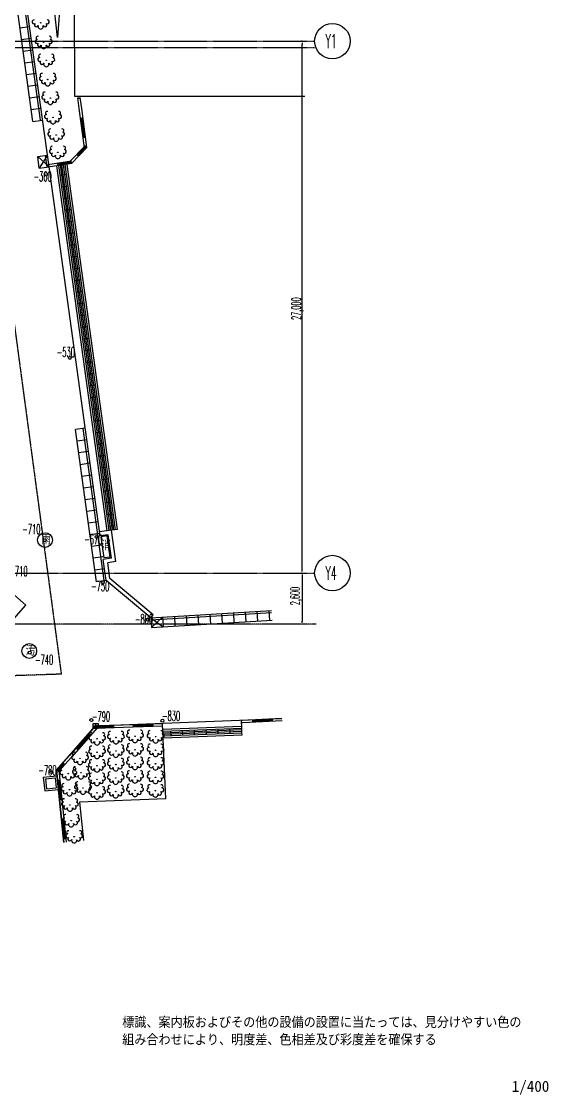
# Model space of a CAD drawing. Header units: millimetres. Extents: x 3721 to 423725, y 3529 to 115772.
# Drawn here: x 90598 to 117336, y 5334 to 59811 of the extents above; entities that cross this region are included whole.
import ezdxf
from ezdxf.enums import TextEntityAlignment as Align

# ---------------------------------------------------------------- set-up
doc = ezdxf.new("R2010")
doc.units = ezdxf.units.MM
doc.header["$LTSCALE"] = 0.2
doc.linetypes.add('CENTER', pattern=[50.8, 31.75, -6.35, 6.35, -6.35])
for name, color, linetype in [('0-1', 7, 'Continuous'), ('92 設備記述', 3, 'Continuous'), ('枠内記述', 3, 'Continuous')]:
    doc.layers.add(name, color=color, linetype=linetype)
doc.layers.add('A_通芯', color=8, linetype='Continuous', plot=False)
doc.layers.add('改修記述', color=1, linetype='Continuous', lineweight=9, true_color=0xff0000)
doc.styles.get("Standard").update_dxf_attribs({"font": 'simplex.shx', "width": 0.8, "height": 700, "bigfont": 'extfont2.shx'})
doc.styles.add('Standard-A', font='romans.shx', dxfattribs={"bigfont": 'extfont2.shx'})
doc.styles.add('ゴシック', font='MS Gothic.ttf', dxfattribs={"height": 4})
doc.styles.add('スタイル1', font='MS PGothic.ttf')

msp = doc.modelspace()

# ---------------------------------------------------------------- linework, layer by layer
at = {"layer": '0-1', "color": 8}
for p, q in [((91173.5, 54739.5), (86581.3, 87997.1)), ((91501.8, 52362.1), (91419.7, 52956.4)), ((94400.8, 31367.1), (93333.9, 39093.8)), ((97186.3, 29038.6), (103309.1, 29412.1))]:
    msp.add_line(p, q, dxfattribs=at)
at = {"layer": '0-1', "color": 8, "linetype": 'Continuous'}
for p, q in [((91569.8, 54794.2), (86977.5, 88051.8)), ((91997.1, 52430.4), (87076.6, 88065.5)), ((93273.9, 66850.3), (93279.8, 56012)), ((92856.7, 64890.9), (92425.2, 58988.7)), ((92425.2, 58988.7), (91993.8, 63086.6)), ((90517, 59494.4), (91012.3, 59562.8)), ((90599, 58900), (91094.4, 58968.4)), ((90681.1, 58305.6), (91176.4, 58374)), ((104842.8, 58808.6), (104806.8, 58808.6)), ((104842.8, 58728.6), (104842.8, 58648.6)), ((104842.8, 31968.6), (104842.8, 58648.6)), ((90763.2, 57711.3), (91258.5, 57779.7)), ((90845.3, 57116.9), (91340.6, 57185.3)), ((90927.3, 56522.6), (91422.6, 56591)), ((91009.4, 55928.2), (91504.7, 55996.6)), ((93279.8, 56012), (104975.9, 56018.3)), ((93531.6, 55383.7), (93457.6, 55938.4)), ((93589.4, 55895.8), (93465.4, 55879.3)), ((93477.8, 55880.9), (93469.9, 55940.1)), ((93482.3, 55941.7), (93490.2, 55882.6)), ((93502.6, 55884.2), (93494.7, 55943.4)), ((93507.1, 55945), (93515, 55885.9)), ((93527.4, 55887.6), (93519.5, 55946.7)), ((93531.9, 55948.3), (93539.8, 55889.2)), ((93552.2, 55890.9), (93544.3, 55950)), ((93556.7, 55951.7), (93564.6, 55892.5)), ((93577, 55894.2), (93569.1, 55953.3)), ((93655.5, 55400.2), (93581.5, 55955)), ((91091.5, 55333.8), (91586.8, 55402.2)), ((93796.3, 53401.3), (93531.6, 55383.7)), ((93920.2, 53417.8), (93655.5, 55400.2)), ((91173.5, 54739.5), (91668.8, 54807.9)), ((93721.7, 54904.6), (93597.8, 54888.1)), ((93742.5, 53898.5), (93610.2, 54889.7)), ((93622.6, 54891.4), (93754.9, 53900.2)), ((93767.3, 53901.8), (93635, 54893)), ((93647.4, 54894.7), (93779.7, 53903.5)), ((93792.1, 53905.1), (93659.7, 54896.3)), ((93672.1, 54898), (93804.5, 53906.8)), ((93816.9, 53908.4), (93684.5, 54899.6)), ((93696.9, 54901.3), (93829.3, 53910.1)), ((93841.6, 53911.7), (93709.3, 54903)), ((93059.2, 52699.5), (93829.9, 53504.3)), ((93149.4, 52613), (93920.2, 53417.8)), ((93414, 53051.9), (93839, 53495.6)), ((93848, 53487), (93423, 53043.3)), ((93432.1, 53034.6), (93857, 53478.3)), ((93866, 53469.7), (93441.1, 53026)), ((93450.1, 53017.3), (93875.1, 53461)), ((93884.1, 53452.4), (93459.1, 53008.7)), ((93468.2, 53000), (93893.1, 53443.8)), ((93902.2, 53435.1), (93477.2, 52991.4)), ((93486.2, 52982.7), (93911.2, 53426.5)), ((93854, 53913.4), (93730.1, 53896.9)), ((93854.1, 53913.4), (93730.1, 53896.9)), ((91419.7, 52956.4), (91915.1, 53024.8)), ((91419.7, 52956.4), (91997.1, 52430.4)), ((91915.1, 53024.8), (91501.8, 52362.1)), ((91898.1, 52416.7), (91816, 53011.1)), ((93495.3, 52974.1), (93405, 53060.6)), ((91501.8, 52362.1), (91997.1, 52430.4)), ((91938.1, 52547.6), (93129.9, 52736.5)), ((91957.7, 52424.2), (93149.4, 52613)), ((93839.8, 39085.5), (91997.1, 52430.4)), ((94952.7, 33950.1), (92393.4, 52485.1)), ((92451.5, 52502.4), (92431.9, 52625.9)), ((92433.9, 52613.5), (93131.8, 52724.1)), ((93133.8, 52711.7), (92435.8, 52601.2)), ((92437.8, 52588.8), (93135.7, 52699.4)), ((93137.7, 52687.1), (92439.8, 52576.5)), ((92441.7, 52564.2), (93139.6, 52674.7)), ((93141.6, 52662.4), (92443.7, 52551.8)), ((92445.6, 52539.5), (93143.5, 52650)), ((93145.5, 52637.7), (92447.6, 52527.1)), ((92449.5, 52514.8), (93147.5, 52625.3)), ((95051.8, 33963.8), (92492.4, 52498.8)), ((95131, 33974.7), (92571.7, 52509.8)), ((95210.3, 33985.7), (92650.9, 52520.7)), ((95289.5, 33996.6), (92730.2, 52531.6)), ((95368.8, 34007.6), (92809.4, 52542.6)), ((95467.8, 34021.3), (92908.5, 52556.3)), ((92878.7, 52040.8), (92561.7, 51997)), ((92960.8, 51446.4), (92643.8, 51402.7)), ((93042.8, 50852.1), (92725.8, 50808.3)), ((93124.9, 50257.7), (92807.9, 50213.9)), ((93207, 49663.4), (92890, 49619.6)), ((93289, 49069), (92972.1, 49025.2)), ((93371.1, 48474.6), (93054.1, 48430.9)), ((93453.2, 47880.3), (93136.2, 47836.5)), ((93535.3, 47285.9), (93218.3, 47242.1)), ((93617.3, 46691.5), (93300.4, 46647.8)), ((93699.4, 46097.2), (93382.4, 46053.4)), ((93781.5, 45502.8), (93464.5, 45459)), ((93863.6, 44908.5), (93546.6, 44864.7)), ((93945.6, 44314.1), (93628.6, 44270.3)), ((94027.7, 43719.7), (93710.7, 43676)), ((94109.8, 43125.4), (93792.8, 43081.6)), ((94191.8, 42531), (93874.8, 42487.2)), ((94273.9, 41936.6), (93956.9, 41892.9)), ((94356, 41342.3), (94039, 41298.5)), ((94438, 40747.9), (94121, 40704.2)), ((94520.1, 40153.6), (94203.1, 40109.8)), ((94602.2, 39559.2), (94285.2, 39515.5)), ((93829.2, 39162.2), (93333.9, 39093.8)), ((94797.1, 31421.8), (93730.2, 39148.5)), ((94583.8, 33697.3), (93839.8, 39085.5)), ((94684.3, 38964.9), (94367.3, 38921.1)), ((93911.3, 38567.8), (93416, 38499.4)), ((94766.3, 38370.5), (94449.3, 38326.7)), ((93993.4, 37973.5), (93498.1, 37905.1)), ((94848.4, 37776.1), (94531.4, 37732.4)), ((94075.4, 37379.1), (93580.1, 37310.7)), ((94930.5, 37181.8), (94613.5, 37138)), ((94157.5, 36784.7), (93662.2, 36716.3)), ((95012.5, 36587.4), (94695.5, 36543.6)), ((94239.6, 36190.4), (93744.3, 36122)), ((95094.6, 35993.1), (94777.6, 35949.3)), ((94321.7, 35596), (93826.4, 35527.6)), ((94403.7, 35001.7), (93908.4, 34933.3)), ((95176.7, 35398.7), (94859.7, 35354.9)), ((94485.8, 34407.3), (93990.5, 34338.9)), ((95258.7, 34804.3), (94941.7, 34760.6)), ((94567.9, 33812.9), (94072.6, 33744.5)), ((95165.1, 33979.4), (94556.5, 33895.4)), ((95340.8, 34210), (95023.8, 34166.2)), ((95467.8, 34021.3), (95165.1, 33979.4)), ((95385, 32386.8), (95165.1, 33979.4)), ((94994.3, 33754), (94583.8, 33697.3)), ((94949.4, 33696.1), (94648.3, 33654.5)), ((94797.2, 32575.9), (94648.3, 33654.5)), ((95098.4, 32617.5), (94949.4, 33696.1)), ((95159.5, 32557.6), (94994.3, 33754)), ((94649.9, 33218.6), (94154.6, 33150.2)), ((94732, 32624.2), (94236.7, 32555.8)), ((95159.5, 32557.6), (94749, 32500.9)), ((94896.1, 31435.5), (94749, 32500.9)), ((95098.4, 32617.5), (94797.2, 32575.9)), ((95385, 32386.8), (94974.5, 32330.2)), ((95083.7, 31539.1), (94974.5, 32330.2)), ((94814.1, 32029.8), (94318.8, 31961.5)), ((104842.8, 31808.6), (104806.8, 31808.6)), ((104842.8, 31808.6), (104806.8, 31808.6)), ((104842.8, 31888.6), (104842.8, 31968.6)), ((104842.8, 31728.6), (104842.8, 31648.6)), ((104842.8, 31648.6), (104842.8, 29368.6)), ((89317.4, 31499.8), (90820.7, 30182.5)), ((94896.1, 31435.5), (94400.8, 31367.1)), ((97155.8, 29537.7), (94896.1, 31435.5)), ((97284.5, 29690.8), (95083.7, 31539.1)), ((88843.6, 27926.2), (90820.7, 30182.5)), ((97155.8, 29537.7), (103278.7, 29911.1)), ((97155.8, 29537.7), (97284.5, 29690.8)), ((97155.8, 29537.7), (97186.3, 29038.6)), ((97155.8, 29537.7), (97785.2, 29075.1)), ((97161.9, 29437.9), (103284.8, 29811.3)), ((97186.3, 29038.6), (97754.7, 29574.2)), ((97754.7, 29574.2), (97785.2, 29075.1)), ((98353.6, 29610.7), (98384.1, 29111.7)), ((98952.5, 29647.3), (98983, 29148.2)), ((99551.4, 29683.8), (99581.8, 29184.7)), ((100150.3, 29720.3), (100180.7, 29221.3)), ((100749.2, 29756.8), (100779.6, 29257.8)), ((101348, 29793.4), (101378.5, 29294.3)), ((101947, 29829.9), (101977.4, 29330.8)), ((102545.8, 29866.4), (102576.3, 29367.4)), ((103144.7, 29903), (103175.2, 29403.9)), ((105000.8, 29208.6), (104806.8, 29208.6)), ((104842.8, 29288.6), (104842.8, 29368.6)), ((92373.5, 21793.7), (94358.4, 24044.6)), ((94358.4, 24044.6), (93035.6, 22544.6)), ((94233, 23919.9), (94233.7, 24169.9)), ((94233.4, 24044.9), (94483.4, 24044.2)), ((94233.7, 24169.9), (94483.7, 24169.2)), ((94358.7, 24169.6), (94358, 23919.6)), ((94358.4, 24044.6), (103812, 24423.6)), ((95761.4, 24092.8), (94358.4, 24044.6)), ((95262.2, 24063.1), (94358.8, 24032.1)), ((94359.2, 24019.6), (95262.6, 24050.6)), ((95263, 24038.1), (94359.7, 24007.1)), ((94360.1, 23994.6), (95263.4, 24025.6)), ((95263.9, 24013.2), (94360.5, 23982.1)), ((94361, 23969.6), (95264.3, 24000.7)), ((95264.7, 23988.2), (94361.4, 23957.2)), ((94361.8, 23944.7), (95265.2, 23975.7)), ((94483.7, 24169.2), (94483, 23919.2)), ((95261.7, 24075.6), (95266, 23950.7)), ((97760.3, 24161.4), (95761.4, 24092.8)), ((97764.6, 24036.5), (95765.7, 23967.8)), ((96261.2, 24109.9), (96265.4, 23985)), ((97261, 24131.8), (96261.6, 24097.4)), ((96262, 24084.9), (97261.4, 24119.3)), ((97261.9, 24106.8), (96262.4, 24072.4)), ((96262.9, 24060), (97262.3, 24094.3)), ((97262.7, 24081.8), (96263.3, 24047.5)), ((96263.7, 24035), (97263.1, 24069.3)), ((97263.6, 24056.8), (96264.1, 24022.5)), ((96264.6, 24010), (97264, 24044.3)), ((97264.4, 24031.8), (96265, 23997.5)), ((97260.6, 24144.2), (97264.9, 24019.3)), ((97913.3, 20344.7), (97760.3, 24161.4)), ((97771.5, 23881.2), (101768.3, 24041.4)), ((101814.4, 24324.5), (101757, 24321.7)), ((101772.3, 23941.5), (101757, 24321.7)), ((101820.6, 24199.7), (101763.2, 24196.8)), ((103812, 24423.6), (101814.4, 24324.5)), ((103818.2, 24298.7), (101820.6, 24199.7)), ((102313.8, 24349.3), (102320, 24224.4)), ((103313.2, 24386.3), (102314.4, 24336.8)), ((102315.1, 24324.3), (103313.8, 24373.9)), ((103314.5, 24361.4), (102315.7, 24311.8)), ((102316.3, 24299.3), (103315.1, 24348.9)), ((103315.7, 24336.4), (102316.9, 24286.8)), ((102317.5, 24274.4), (103316.3, 24323.9)), ((103316.9, 24311.4), (102318.2, 24261.9)), ((102318.8, 24249.4), (103317.5, 24298.9)), ((103318.2, 24286.5), (102319.4, 24236.9)), ((103312.6, 24398.8), (103318.8, 24274)), ((94452.1, 23961.9), (93129.3, 22461.9)), ((94037.1, 23661.3), (93375.6, 22911.3)), ((93385, 22903), (94046.4, 23653.1)), ((94055.8, 23644.8), (93394.4, 22894.8)), ((93403.8, 22886.5), (94065.2, 23636.5)), ((94074.6, 23628.3), (93413.2, 22878.2)), ((93422.5, 22869.9), (94083.9, 23620)), ((94093.3, 23611.7), (93431.9, 22861.7)), ((93441.3, 22853.4), (94102.7, 23603.5)), ((94112.1, 23595.2), (93450.7, 22845.1)), ((94027.7, 23669.6), (94121.4, 23586.9)), ((94483, 23919.2), (94233, 23919.9)), ((95265.6, 23963.2), (94362.3, 23932.2)), ((95765.7, 23967.8), (94362.7, 23919.7)), ((97775.5, 23781.3), (101772.3, 23941.5)), ((97778.7, 23701.3), (101775.5, 23861.6)), ((97781.9, 23621.4), (101778.7, 23781.6)), ((97785.1, 23541.5), (101781.9, 23701.7)), ((97789.1, 23441.6), (101785.9, 23601.8)), ((98184.8, 23557.5), (98175.2, 23797.3)), ((98784.3, 23581.5), (98774.7, 23821.3)), ((99383.8, 23605.6), (99374.2, 23845.4)), ((99383.8, 23605.6), (99374.2, 23845.4)), ((99983.3, 23629.6), (99973.7, 23869.4)), ((99983.4, 23629.6), (99973.8, 23869.4)), ((100582.9, 23653.6), (100573.2, 23893.4)), ((101182.4, 23677.7), (101172.8, 23917.5)), ((101781.9, 23701.7), (101772.3, 23941.5)), ((101785.9, 23601.8), (101781.9, 23701.7)), ((93366.3, 22919.6), (93460, 22836.9)), ((93035.6, 22544.6), (92373.5, 21793.7)), ((93129.3, 22461.9), (92467.2, 21711)), ((92745.1, 18126), (92373.5, 21793.7)), ((92373.5, 21793.7), (92575.1, 19803.9)), ((92714.3, 22161.3), (92382.9, 21785.4)), ((92392.2, 21777.2), (92723.6, 22153)), ((92733, 22144.7), (92401.6, 21768.9)), ((92411, 21760.6), (92742.4, 22136.5)), ((92751.8, 22128.2), (92420.3, 21752.4)), ((92429.7, 21744.1), (92761.1, 22119.9)), ((92770.5, 22111.7), (92439.1, 21735.8)), ((92448.5, 21727.6), (92779.9, 22103.4)), ((92789.2, 22095.1), (92457.8, 21719.3)), ((92497.8, 21806.3), (92699.4, 19816.5)), ((92704.9, 22169.5), (92798.6, 22086.9)), ((91705.1, 21446.6), (92401.5, 21517.2)), ((91705.1, 21446.6), (91775.6, 20750.2)), ((91814.6, 21357.2), (92312.1, 21407.6)), ((91814.6, 21357.2), (91865, 20859.8)), ((92312.1, 21407.6), (92362.5, 20910.2)), ((92423.9, 21296.3), (92548.2, 21308.9)), ((92436.3, 21297.5), (92537.1, 20302.6)), ((92549.5, 20303.9), (92448.7, 21298.8)), ((92461.2, 21300.1), (92562, 20305.1)), ((92574.4, 20306.4), (92473.6, 21301.3)), ((92486.1, 21302.6), (92586.9, 20307.7)), ((92599.3, 20308.9), (92498.5, 21303.8)), ((92510.9, 21305.1), (92611.7, 20310.2)), ((92624.2, 20311.4), (92523.4, 21306.4)), ((92535.8, 21307.6), (92636.6, 20312.7)), ((91775.6, 20750.2), (92472, 20820.7)), ((91865, 20859.8), (92362.5, 20910.2)), ((92524.7, 20301.4), (92649, 20314)), ((97913.3, 20344.7), (93543.1, 20169.6)), ((93543.1, 20169.6), (93740, 18226.8)), ((92575.1, 19803.9), (92745.1, 18126)), ((92699.4, 19816.5), (92869.4, 18138.6)), ((92625.5, 19306.5), (92749.8, 19319.1)), ((92637.9, 19307.7), (92738.7, 18312.8)), ((92751.1, 18314.1), (92650.3, 19309)), ((92662.8, 19310.2), (92763.6, 18315.3)), ((92776, 18316.6), (92675.2, 19311.5)), ((92687.6, 19312.8), (92788.4, 18317.9)), ((92800.9, 18319.1), (92700.1, 19314)), ((92712.5, 19315.3), (92813.3, 18320.4)), ((92825.8, 18321.6), (92725, 19316.5)), ((92737.4, 19317.8), (92838.2, 18322.9)), ((92726.3, 18311.5), (92850.6, 18324.2))]:
    msp.add_line(p, q, dxfattribs=at)
at = {"layer": '0-1', "color": 8, "linetype": 'Continuous', "const_width": 0.004}
for points in [[(104763.4, 58808.6, 1), (104922.2, 58808.6, 1)], [(104763.4, 31808.6, 1), (104922.2, 31808.6, 1)], [(104763.4, 31808.6, 1), (104922.2, 31808.6, 1)], [(90741.3, 30182.5, 1), (90900.1, 30182.5, 1)], [(104763.4, 29208.6, 1), (104922.2, 29208.6, 1)]]:
    msp.add_lwpolyline(points, format="xyb", close=True, dxfattribs=at)
at = {"layer": '0-1', "color": 8, "linetype": 'Continuous'}
for centre, radius in [((91573.1, 59745.6), 13.4), ((106371.4, 58808.5), 900), ((91728.2, 58748.6), 13.4), ((91853.8, 57836.9), 13.4), ((91934, 56865.3), 13.4), ((92064.3, 55918.5), 13.4), ((92199.5, 54936.6), 13.4), ((92357.7, 54047.3), 13.4), ((92443.4, 53165.8), 13.4), ((91835, 52066.3), 75), ((93052.3, 42731.3), 75), ((91777.8, 33478.8), 75), ((94407.6, 33645.3), 75), ((106371.4, 31808.5), 900), ((94727.2, 31341), 75), ((97003.6, 29444), 75), ((91023, 27765.8), 75), ((94142.6, 24345.3), 75), ((97749.8, 24313.5), 75), ((95388.2, 23460.3), 13.4), ((96362.1, 23523.9), 13.4), ((97402.3, 23498.9), 13.4), ((94436.3, 23396.5), 13.4), ((93570.4, 22403), 13.4), ((94434.4, 22710.4), 13.4), ((95386.2, 22774.2), 13.4), ((95386.2, 22774.2), 13.4), ((96360.2, 22837.9), 13.4), ((97400.4, 22812.8), 13.4), ((94432.5, 22024.4), 13.4), ((95384.3, 22088.1), 13.4), ((96358.3, 22151.8), 13.4), ((97398.4, 22126.7), 13.4), ((92114.3, 21699.9), 75), ((92970.7, 21630.1), 13.4), ((93612.6, 21672.5), 13.4), ((94430.6, 21338.3), 13.4), ((95382.4, 21402), 13.4), ((96356.4, 21465.7), 13.4), ((97396.5, 21440.7), 13.4), ((93034.8, 20811), 13.4), ((93721.1, 20897.6), 13.4), ((95380.5, 20715.9), 13.4), ((96354.5, 20779.6), 13.4), ((97394.6, 20754.6), 13.4), ((94428.7, 20652.2), 13.4), ((93054.8, 20036.3), 13.4), ((93118.9, 19239.4), 13.4), ((93271.6, 18420.1), 13.4)]:
    msp.add_circle(centre, radius, dxfattribs=at)
for centre, radius, start, end in [((91239.6, 59792.8), 99.1, 87.9701, 304.84), ((91352.8, 59630.2), 99.1, 124.84, 341.71), ((91572.8, 59556.8), 132.9, 161.405, 18.275), ((91793.2, 59629), 99.1, 197.97, 54.84), ((91907.3, 59790.9), 99.1, 234.84, 91.71), ((91394.8, 58795.8), 99.1, 87.9701, 304.84), ((91427.2, 58973.7), 84.1, 69.8401, 249.84), ((92031, 58972), 84.1, 289.84, 109.84), ((92062.4, 58794), 99.1, 234.84, 91.71), ((91507.9, 58633.2), 99.1, 124.84, 341.71), ((91728, 58559.8), 132.9, 161.405, 18.275), ((91948.4, 58632), 99.1, 197.97, 54.84), ((91520.3, 57884.1), 99.1, 87.9701, 304.84), ((91552.8, 58062), 84.1, 69.8401, 249.84), ((91633.5, 57721.4), 99.1, 124.84, 341.71), ((92073.9, 57720.2), 99.1, 197.97, 54.84), ((92156.5, 58060.3), 84.1, 289.84, 109.84), ((92188, 57882.2), 99.1, 234.84, 91.71), ((91853.5, 57648), 132.9, 161.405, 18.275), ((91600.5, 56912.5), 99.1, 87.9701, 304.84), ((91633, 57090.4), 84.1, 69.8401, 249.84), ((91713.6, 56749.9), 99.1, 124.84, 341.71), ((91933.7, 56676.4), 132.9, 161.405, 18.275), ((92154.1, 56748.6), 99.1, 197.97, 54.84), ((92236.7, 57088.7), 84.1, 289.84, 109.84), ((92268.2, 56910.6), 99.1, 234.84, 91.71), ((91763.3, 56143.6), 84.1, 69.8401, 249.84), ((92367.1, 56141.9), 84.1, 289.84, 109.84), ((91730.8, 55965.7), 99.1, 87.9701, 304.84), ((91844, 55803.1), 99.1, 124.84, 341.71), ((92064.1, 55729.6), 132.9, 161.405, 18.275), ((92284.5, 55801.8), 99.1, 197.97, 54.84), ((92398.5, 55963.8), 99.1, 234.84, 91.71), ((91866, 54983.8), 99.1, 87.9701, 304.84), ((91898.5, 55161.7), 84.1, 69.8401, 249.84), ((92502.3, 55160), 84.1, 289.84, 109.84), ((92533.7, 54982), 99.1, 234.84, 91.71), ((91979.2, 54821.2), 99.1, 124.84, 341.71), ((92199.2, 54747.8), 132.9, 161.405, 18.275), ((92419.6, 54820), 99.1, 197.97, 54.84), ((92024.2, 54094.4), 99.1, 87.9701, 304.84), ((92056.7, 54272.4), 84.1, 69.8401, 249.84), ((92137.4, 53931.8), 99.1, 124.84, 341.71), ((92577.8, 53930.6), 99.1, 197.97, 54.84), ((92660.5, 54270.7), 84.1, 289.84, 109.84), ((92691.9, 54092.6), 99.1, 234.84, 91.71), ((92142.4, 53390.9), 84.1, 69.8401, 249.84), ((92357.4, 53858.4), 132.9, 161.405, 18.275), ((92746.1, 53389.2), 84.1, 289.84, 109.84), ((92109.9, 53213), 99.1, 87.9701, 304.84), ((92223.1, 53050.3), 99.1, 124.84, 341.71), ((92443.1, 52976.9), 132.9, 161.405, 18.275), ((92663.5, 53049.1), 99.1, 197.97, 54.84), ((92777.6, 53211.1), 99.1, 234.84, 91.71), ((94102.8, 23443.7), 99.1, 87.9701, 304.84), ((94135.3, 23621.6), 84.1, 69.8401, 249.84), ((94739.1, 23619.9), 84.1, 289.84, 109.84), ((94770.5, 23441.8), 99.1, 234.84, 91.71), ((95054.7, 23507.4), 99.1, 87.9701, 304.84), ((95087.2, 23685.4), 84.1, 69.8401, 249.84), ((95167.8, 23344.8), 99.1, 124.84, 341.71), ((95690.9, 23683.7), 84.1, 289.84, 109.84), ((95722.4, 23505.6), 99.1, 234.84, 91.71), ((96028.7, 23571.1), 99.1, 87.9701, 304.84), ((96061.1, 23749), 84.1, 69.8401, 249.84), ((96141.8, 23408.5), 99.1, 124.84, 341.71), ((96582.3, 23407.3), 99.1, 197.97, 54.84), ((96664.9, 23747.3), 84.1, 289.84, 109.84), ((96696.3, 23569.3), 99.1, 234.84, 91.71), ((97068.8, 23546.1), 99.1, 87.9701, 304.84), ((97101.3, 23724), 84.1, 69.8401, 249.84), ((97182, 23383.5), 99.1, 124.84, 341.71), ((97622.4, 23382.2), 99.1, 197.97, 54.84), ((97705, 23722.3), 84.1, 289.84, 109.84), ((97736.5, 23544.2), 99.1, 234.84, 91.71), ((94133.4, 22935.5), 84.1, 69.8401, 249.84), ((94216, 23281.1), 99.1, 124.84, 341.71), ((94436.1, 23207.6), 132.9, 161.405, 18.275), ((94656.4, 23279.8), 99.1, 197.97, 54.84), ((94737.2, 22933.9), 84.1, 289.84, 109.84), ((95052.8, 22821.4), 99.1, 87.9701, 304.84), ((95085.3, 22999.3), 84.1, 69.8401, 249.84), ((95387.9, 23271.4), 132.9, 161.405, 18.275), ((95608.3, 23343.6), 99.1, 197.97, 54.84), ((95689, 22997.6), 84.1, 289.84, 109.84), ((95720.4, 22819.5), 99.1, 234.84, 91.71), ((96026.7, 22885.1), 99.1, 87.9701, 304.84), ((96059.2, 23063), 84.1, 69.8401, 249.84), ((96361.9, 23335.1), 132.9, 161.405, 18.275), ((96663, 23061.3), 84.1, 289.84, 109.84), ((96694.4, 22883.2), 99.1, 234.84, 91.71), ((97066.9, 22860), 99.1, 87.9701, 304.84), ((97099.4, 23037.9), 84.1, 69.8401, 249.84), ((97402, 23310), 132.9, 161.405, 18.275), ((97703.1, 23036.2), 84.1, 289.84, 109.84), ((97734.6, 22858.1), 99.1, 234.84, 91.71), ((93236.9, 22450.2), 99.1, 87.9701, 304.84), ((93269.4, 22628.1), 84.1, 69.8401, 249.84), ((93350.1, 22287.6), 99.1, 124.84, 341.71), ((93790.5, 22286.3), 99.1, 197.97, 54.84), ((93873.2, 22626.4), 84.1, 289.84, 109.84), ((93904.6, 22448.3), 99.1, 234.84, 91.71), ((94100.9, 22757.6), 99.1, 87.9701, 304.84), ((94214.1, 22595), 99.1, 124.84, 341.71), ((94434.1, 22521.6), 132.9, 161.405, 18.275), ((94654.5, 22593.8), 99.1, 197.97, 54.84), ((94768.6, 22755.8), 99.1, 234.84, 91.71), ((95083.3, 22313.2), 84.1, 69.8401, 249.84), ((95165.9, 22658.7), 99.1, 124.84, 341.71), ((95386, 22585.3), 132.9, 161.405, 18.275), ((95386, 22585.3), 132.9, 161.405, 18.275), ((95606.4, 22657.5), 99.1, 197.97, 54.84), ((95606.4, 22657.5), 99.1, 197.97, 54.84), ((95687.1, 22311.5), 84.1, 289.84, 109.84), ((96057.3, 22376.9), 84.1, 69.8401, 249.84), ((96139.9, 22722.4), 99.1, 124.84, 341.71), ((96360, 22649), 132.9, 161.405, 18.275), ((96580.3, 22721.2), 99.1, 197.97, 54.84), ((96661.1, 22375.2), 84.1, 289.84, 109.84), ((97097.5, 22351.8), 84.1, 69.8401, 249.84), ((97180, 22697.4), 99.1, 124.84, 341.71), ((97400.1, 22623.9), 132.9, 161.405, 18.275), ((97620.5, 22696.1), 99.1, 197.97, 54.84), ((97701.2, 22350.1), 84.1, 289.84, 109.84), ((92669.7, 21855.2), 84.1, 69.8401, 249.84), ((93279.1, 21719.7), 99.1, 87.9701, 304.84), ((93311.6, 21897.6), 84.1, 69.8401, 249.84), ((93273.4, 21853.5), 84.1, 289.84, 109.84), ((93570.1, 22214.1), 132.9, 161.405, 18.275), ((93915.4, 21895.9), 84.1, 289.84, 109.84), ((93946.8, 21717.9), 99.1, 234.84, 91.71), ((94099, 22071.6), 99.1, 87.9701, 304.84), ((94131.5, 22249.5), 84.1, 69.8401, 249.84), ((94212.2, 21908.9), 99.1, 124.84, 341.71), ((94432.2, 21835.5), 132.9, 161.405, 18.275), ((94652.6, 21907.7), 99.1, 197.97, 54.84), ((94735.3, 22247.8), 84.1, 289.84, 109.84), ((94766.7, 22069.7), 99.1, 234.84, 91.71), ((95050.8, 22135.3), 99.1, 87.9701, 304.84), ((95164, 21972.6), 99.1, 124.84, 341.71), ((95384.1, 21899.2), 132.9, 161.405, 18.275), ((95604.4, 21971.4), 99.1, 197.97, 54.84), ((95718.5, 22133.4), 99.1, 234.84, 91.71), ((96024.8, 22199), 99.1, 87.9701, 304.84), ((96138, 22036.3), 99.1, 124.84, 341.71), ((96358, 21962.9), 132.9, 161.405, 18.275), ((96578.4, 22035.1), 99.1, 197.97, 54.84), ((96692.5, 22197.1), 99.1, 234.84, 91.71), ((97065, 22173.9), 99.1, 87.9701, 304.84), ((97178.1, 22011.3), 99.1, 124.84, 341.71), ((97398.2, 21937.9), 132.9, 161.405, 18.275), ((97618.6, 22010.1), 99.1, 197.97, 54.84), ((97732.6, 22172.1), 99.1, 234.84, 91.71), ((92637.2, 21677.3), 99.1, 87.9701, 304.84), ((92750.4, 21514.6), 99.1, 124.84, 341.71), ((92970.4, 21441.2), 132.9, 161.405, 18.275), ((93190.8, 21513.4), 99.1, 197.97, 54.84), ((93304.9, 21675.4), 99.1, 234.84, 91.71), ((93392.3, 21557.1), 99.1, 124.84, 341.71), ((93612.4, 21483.7), 132.9, 161.405, 18.275), ((93832.8, 21555.9), 99.1, 197.97, 54.84), ((94097.1, 21385.5), 99.1, 87.9701, 304.84), ((94129.6, 21563.4), 84.1, 69.8401, 249.84), ((94210.3, 21222.8), 99.1, 124.84, 341.71), ((94650.7, 21221.6), 99.1, 197.97, 54.84), ((94733.3, 21561.7), 84.1, 289.84, 109.84), ((94764.8, 21383.6), 99.1, 234.84, 91.71), ((95048.9, 21449.2), 99.1, 87.9701, 304.84), ((95081.4, 21627.1), 84.1, 69.8401, 249.84), ((95162.1, 21286.6), 99.1, 124.84, 341.71), ((95382.1, 21213.1), 132.9, 161.405, 18.275), ((95602.5, 21285.3), 99.1, 197.97, 54.84), ((95685.2, 21625.4), 84.1, 289.84, 109.84), ((95716.6, 21447.3), 99.1, 234.84, 91.71), ((96022.9, 21512.9), 99.1, 87.9701, 304.84), ((96055.4, 21690.8), 84.1, 69.8401, 249.84), ((96136.1, 21350.3), 99.1, 124.84, 341.71), ((96356.1, 21276.8), 132.9, 161.405, 18.275), ((96576.5, 21349), 99.1, 197.97, 54.84), ((96659.1, 21689.1), 84.1, 289.84, 109.84), ((96690.6, 21511), 99.1, 234.84, 91.71), ((97063, 21487.9), 99.1, 87.9701, 304.84), ((97095.5, 21665.8), 84.1, 69.8401, 249.84), ((97176.2, 21325.2), 99.1, 124.84, 341.71), ((97396.3, 21251.8), 132.9, 161.405, 18.275), ((97616.6, 21324), 99.1, 197.97, 54.84), ((97699.3, 21664.1), 84.1, 289.84, 109.84), ((97730.7, 21486), 99.1, 234.84, 91.71), ((92701.3, 20858.2), 99.1, 87.9701, 304.84), ((92733.8, 21036.1), 84.1, 69.8401, 249.84), ((92814.5, 20695.6), 99.1, 124.84, 341.71), ((93254.9, 20694.3), 99.1, 197.97, 54.84), ((93387.6, 20944.8), 99.1, 87.9701, 304.84), ((93337.6, 21034.4), 84.1, 289.84, 109.84), ((93369, 20856.3), 99.1, 234.84, 91.71), ((93420.1, 21122.7), 84.1, 69.8401, 249.84), ((93500.8, 20782.2), 99.1, 124.84, 341.71), ((93720.8, 20708.8), 132.9, 161.405, 18.275), ((93941.2, 20781), 99.1, 197.97, 54.84), ((94023.9, 21121), 84.1, 289.84, 109.84), ((94095.2, 20699.4), 99.1, 87.9701, 304.84), ((94055.3, 20942.9), 99.1, 234.84, 91.71), ((94127.7, 20877.3), 84.1, 69.8401, 249.84), ((94430.3, 21149.4), 132.9, 161.405, 18.275), ((94731.4, 20875.6), 84.1, 289.84, 109.84), ((94762.9, 20697.5), 99.1, 234.84, 91.71), ((95047, 20763.1), 99.1, 87.9701, 304.84), ((95079.5, 20941), 84.1, 69.8401, 249.84), ((95683.3, 20939.4), 84.1, 289.84, 109.84), ((95714.7, 20761.3), 99.1, 234.84, 91.71), ((96021, 20826.8), 99.1, 87.9701, 304.84), ((96053.5, 21004.7), 84.1, 69.8401, 249.84), ((96134.2, 20664.2), 99.1, 124.84, 341.71), ((96574.6, 20662.9), 99.1, 197.97, 54.84), ((96657.2, 21003), 84.1, 289.84, 109.84), ((96688.7, 20824.9), 99.1, 234.84, 91.71), ((97061.1, 20801.8), 99.1, 87.9701, 304.84), ((97093.6, 20979.7), 84.1, 69.8401, 249.84), ((97174.3, 20639.1), 99.1, 124.84, 341.71), ((97614.7, 20637.9), 99.1, 197.97, 54.84), ((97697.4, 20978), 84.1, 289.84, 109.84), ((97728.8, 20799.9), 99.1, 234.84, 91.71), ((92721.3, 20083.5), 99.1, 87.9701, 304.84), ((92753.8, 20261.4), 84.1, 69.8401, 249.84), ((93034.5, 20622.1), 132.9, 161.405, 18.275), ((93357.5, 20259.7), 84.1, 289.84, 109.84), ((93389, 20081.7), 99.1, 234.84, 91.71), ((94208.3, 20536.8), 99.1, 124.84, 341.71), ((94428.4, 20463.3), 132.9, 161.405, 18.275), ((94648.8, 20535.5), 99.1, 197.97, 54.84), ((95160.2, 20600.5), 99.1, 124.84, 341.71), ((95380.2, 20527.1), 132.9, 161.405, 18.275), ((95600.6, 20599.3), 99.1, 197.97, 54.84), ((96354.2, 20590.7), 132.9, 161.405, 18.275), ((97394.3, 20565.7), 132.9, 161.405, 18.275), ((92834.4, 19920.9), 99.1, 124.84, 341.71), ((93054.5, 19847.5), 132.9, 161.405, 18.275), ((93274.9, 19919.7), 99.1, 197.97, 54.84), ((92785.4, 19286.6), 99.1, 87.9701, 304.84), ((92817.9, 19464.5), 84.1, 69.8401, 249.84), ((92898.6, 19124), 99.1, 124.84, 341.71), ((93118.7, 19050.5), 132.9, 161.405, 18.275), ((93339.1, 19122.7), 99.1, 197.97, 54.84), ((93421.7, 19462.8), 84.1, 289.84, 109.84), ((93453.1, 19284.7), 99.1, 234.84, 91.71), ((92938.1, 18467.3), 99.1, 87.9701, 304.84), ((92970.6, 18645.2), 84.1, 69.8401, 249.84), ((93574.3, 18643.5), 84.1, 289.84, 109.84), ((93605.8, 18465.4), 99.1, 234.84, 91.71), ((93051.3, 18304.7), 99.1, 124.84, 341.71), ((93271.3, 18231.2), 132.9, 161.405, 18.275), ((93491.7, 18303.4), 99.1, 197.97, 54.84)]:
    msp.add_arc(centre, radius, start, end, dxfattribs=at)
at = {"layer": '92 設備記述', "color": 8}
for centre in [(91794.4, 33482.9), (90993.1, 27853.7)]:
    msp.add_circle(centre, 375, dxfattribs=at)
at = {"layer": 'A_通芯', "color": 8, "linetype": 'CENTER', "ltscale": 2}
for p, q in [((83161.5, 97209.1), (92615.7, 26675.6)), ((105545.2, 29208.5), (86658.1, 29208.5)), ((92615.7, 26675.6), (51341.1, 25300.5))]:
    msp.add_line(p, q, dxfattribs=at)
at = {"layer": 'A_通芯', "color": 8, "linetype": 'CENTER'}
for p, q in [((31464, 58808.5), (105471.4, 58808.5)), ((31464, 58493.5), (105471.4, 58493.5)), ((31464, 31808.5), (105471.4, 31808.5))]:
    msp.add_line(p, q, dxfattribs=at)

# ---------------------------------------------------------------- texts
at = {"layer": '0-1', "color": 8, "width": 0.5}
for s, p in [('Y1', (106021.4, 58458.5)), ('Y4', (106021.4, 31458.5))]:
    msp.add_text(s, height=700, dxfattribs=at).set_placement(p)
for s, height, rotation, p in [('-360', 500, 359.84, (91209.5, 51694.8)), ('27,000', 460, 90, (104762.8, 44658.8)), ('-530', 500, 359.84, (92389.1, 42778)), ('-710', 500, 359.84, (90639.4, 33787.4)), ('-670', 500, 359.84, (93782.3, 33276.1)), ('-710', 500, 359.84, (89988.2, 31656.4)), ('-750', 500, 359.84, (94132, 30890.5)), ('2,600', 460, 90, (104706, 30172.7)), ('-800', 500, 359.84, (96353.6, 29221.4)), ('-740', 500, 359.84, (91289.3, 27160.2)), ('-790', 500, 359.84, (94176, 24278.2)), ('-830', 500, 359.84, (97730, 24306.9)), ('-780', 500, 359.84, (91457.4, 21546.5))]:
    msp.add_text(s, height=height, rotation=rotation, dxfattribs=at).set_placement(p)
at = {"layer": '92 設備記述', "color": 8, "style": 'Standard-A', "width": 0.8}
for s, p in [('雨', (91599.4, 33261.6)), ('消', (94642.7, 32956.6)), ('汚', (90805.3, 27623))]:
    msp.add_text(s, height=500, dxfattribs=at).set_placement(p)
at = {"layer": '改修記述', "style": 'スタイル1', "width": 0.9}
for s, p in [('標識、案内板およびその他の設備の設置に当たっては、見分けやすい色の', (95707.6, 9017.7)), ('組み合わせにより、明度差、色相差及び彩度差を確保する', (95707.6, 8132.1))]:
    msp.add_text(s, height=500, dxfattribs=at).set_placement(p, align=Align.MIDDLE_LEFT)
at = {"layer": '枠内記述', "linetype": 'ByBlock', "lineweight": -2, "style": 'ゴシック'}
msp.add_text('1/400', height=560, dxfattribs=at).set_placement((115471.9, 5470.5))

doc.saveas('drawing.dxf')
